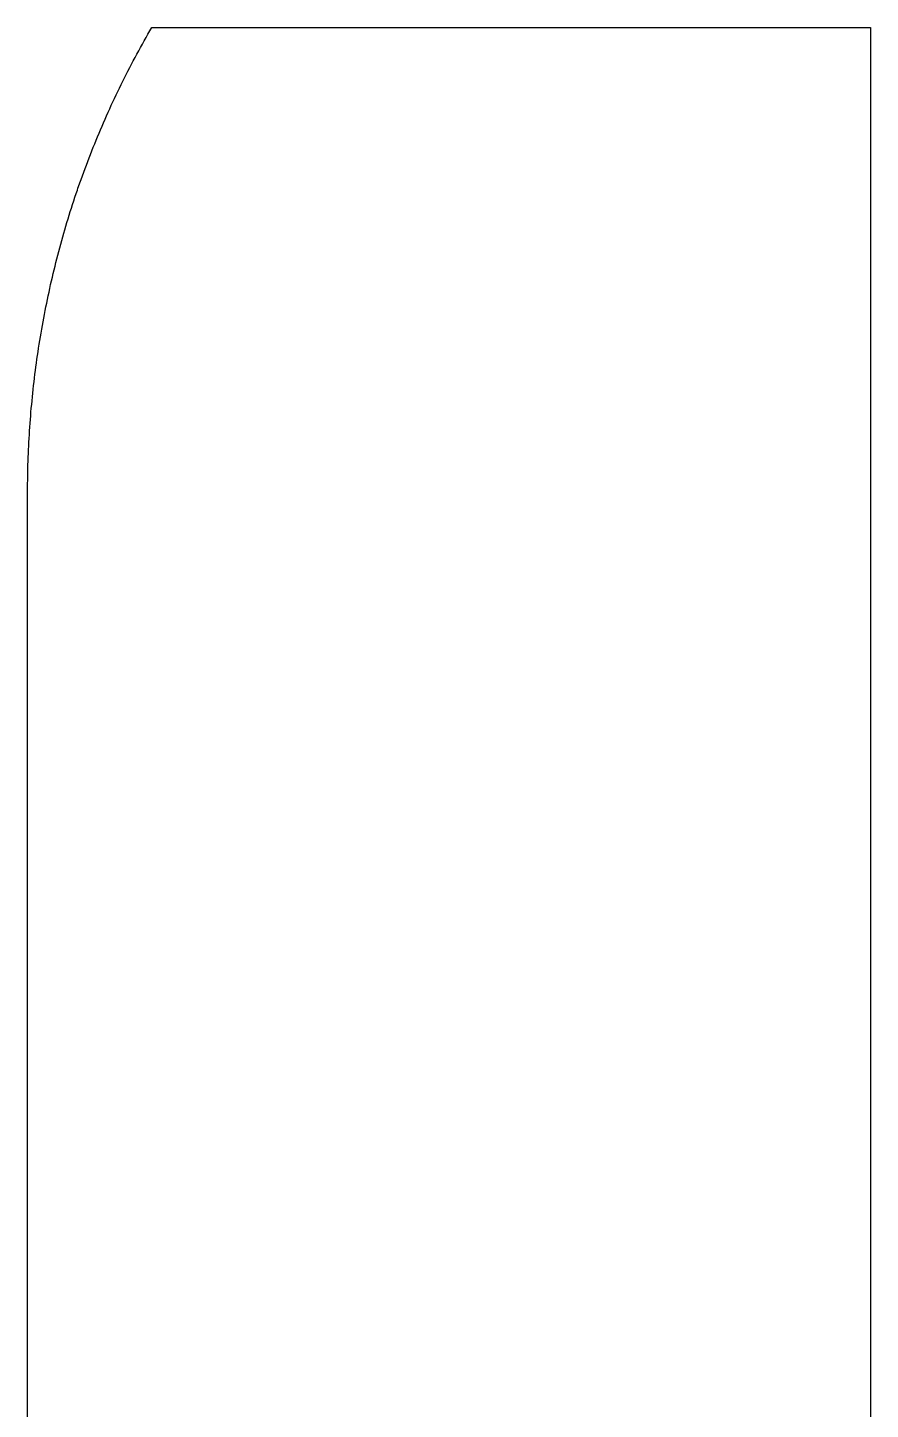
# Model space of a CAD drawing. Header units: inches. Extents: x -1514 to 1282, y -2074 to 286.
# Drawn here: x 379.741 to 380.721, y 32.507 to 34.113 of the extents above; entities that cross this region are included whole.
import ezdxf

# ---------------------------------------------------------------- set-up
doc = ezdxf.new("R2010")
doc.units = ezdxf.units.IN
doc.header["$LTSCALE"] = 0.1
doc.header["$MEASUREMENT"] = 0

msp = doc.modelspace()

# ---------------------------------------------------------------- linework, layer by layer
at = {"color": 7, "linetype": 'Continuous', "lineweight": 25}
msp.add_lwpolyline([(379.74095, -19.02229), (379.74095, 33.57439), (379.74096, 33.57877), (379.74099, 33.58315), (379.74103, 33.58753), (379.7411, 33.59192), (379.74118, 33.59631), (379.74128, 33.60069), (379.74139, 33.60508), (379.74153, 33.60947), (379.74168, 33.61386), (379.74185, 33.61825), (379.74203, 33.62264), (379.74224, 33.62703), (379.74246, 33.63142), (379.7427, 33.63581), (379.74296, 33.6402), (379.74324, 33.64459), (379.74353, 33.64898), (379.74384, 33.65337), (379.74417, 33.65776), (379.74452, 33.66215), (379.74488, 33.66653), (379.74526, 33.67092), (379.74566, 33.67531), (379.74608, 33.67969), (379.74652, 33.68408), (379.74697, 33.68846), (379.74744, 33.69284), (379.74793, 33.69722), (379.74843, 33.7016), (379.74896, 33.70598), (379.7495, 33.71035), (379.75006, 33.71473), (379.75063, 33.7191), (379.75123, 33.72347), (379.75184, 33.72784), (379.75247, 33.7322), (379.75311, 33.73656), (379.75378, 33.74092), (379.75446, 33.74528), (379.75516, 33.74964), (379.75588, 33.75399), (379.75661, 33.75834), (379.75736, 33.76268), (379.75813, 33.76702), (379.75892, 33.77136), (379.75972, 33.7757), (379.76054, 33.78003), (379.76138, 33.78436), (379.76224, 33.78868), (379.76311, 33.79301), (379.764, 33.79732), (379.76491, 33.80164), (379.76584, 33.80594), (379.76678, 33.81025), (379.76774, 33.81455), (379.76872, 33.81885), (379.76972, 33.82314), (379.77073, 33.82742), (379.77176, 33.83171), (379.77281, 33.83598), (379.77388, 33.84025), (379.77496, 33.84452), (379.77606, 33.84878), (379.77718, 33.85304), (379.77831, 33.85729), (379.77946, 33.86153), (379.78063, 33.86577), (379.78182, 33.87001), (379.78302, 33.87423), (379.78425, 33.87846), (379.78548, 33.88267), (379.78674, 33.88688), (379.78801, 33.89108), (379.7893, 33.89528), (379.79061, 33.89947), (379.79194, 33.90365), (379.79328, 33.90783), (379.79464, 33.912), (379.79601, 33.91616), (379.79741, 33.92032), (379.79882, 33.92446), (379.79953, 33.92654), (379.80025, 33.92862), (379.80171, 33.9328), (379.80319, 33.93697), (379.80468, 33.94113), (379.80619, 33.94529), (379.80773, 33.94944), (379.80927, 33.95358), (379.81084, 33.95772), (379.81242, 33.96186), (379.81403, 33.96598), (379.81564, 33.97011), (379.81728, 33.97422), (379.81894, 33.97833), (379.82061, 33.98243), (379.8223, 33.98653), (379.824, 33.99061), (379.82573, 33.9947), (379.82747, 33.99877), (379.82923, 34.00284), (379.83101, 34.0069), (379.8328, 34.01095), (379.83461, 34.01499), (379.83644, 34.01903), (379.83828, 34.02306), (379.84015, 34.02708), (379.84203, 34.03109), (379.84392, 34.0351), (379.84584, 34.03909), (379.84777, 34.04308), (379.84971, 34.04706), (379.85168, 34.05103), (379.85366, 34.055), (379.85566, 34.05895), (379.85767, 34.06289), (379.8597, 34.06683), (379.86175, 34.07076), (379.86382, 34.07467), (379.8659, 34.07858), (379.868, 34.08248), (379.87011, 34.08637), (379.87224, 34.09025), (379.87439, 34.09411), (379.87656, 34.09797), (379.87874, 34.10182), (379.88093, 34.10566), (379.88315, 34.10949), (379.88538, 34.11331), (380.72093, 34.11331), (380.72093, 32.11331)], dxfattribs=at)

doc.saveas('drawing.dxf')
